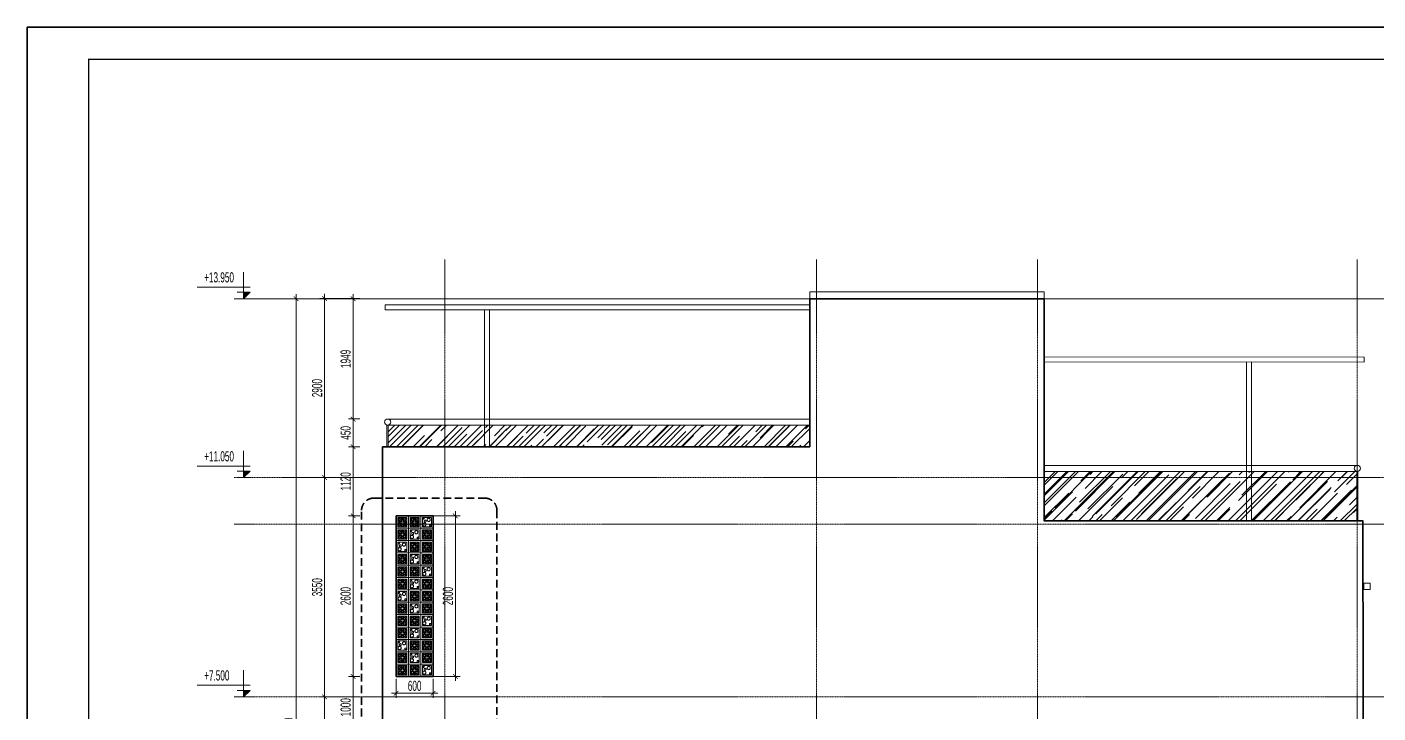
# Model space of a CAD drawing. Header units: millimetres. Extents: x 1336014 to 2939047, y -333549 to -60566.
# Drawn here: x 1382419 to 1404303, y -150755 to -139642 of the extents above; entities that cross this region are included whole.
import ezdxf
from ezdxf.enums import TextEntityAlignment as Align

# ---------------------------------------------------------------- set-up
doc = ezdxf.new("R2010")
doc.units = ezdxf.units.MM
doc.header["$MEASUREMENT"] = 0
doc.linetypes.add('$1$HIDDEN', pattern=[0.375, 0.25, -0.125])
doc.linetypes.add('CENTER2', pattern=[1.125, 0.75, -0.125, 0.125, -0.125])
for name, color, linetype, lineweight in [('01.Cut', 255, 'Continuous', 35), ('02.Thay', 145, 'Continuous', 15), ('03.Manh', 251, 'Continuous', 13), ('05.Text', 253, 'Continuous', 18), ('08.Dim', 156, 'Continuous', 15), ('10.truc', 250, 'CENTER2', 20), ('11.Khung bo', 32, 'Continuous', 50), ('12.Khung', 36, 'Continuous', 25), ('CA.thay 145', 145, 'Continuous', 18), ('DIM', 252, 'Continuous', 20)]:
    doc.layers.add(name, color=color, linetype=linetype, lineweight=lineweight)
doc.layers.add('text', color=7, linetype='Continuous')
doc.layers.add('Tpl_Bound', color=1, linetype='Continuous', plot=False)
doc.styles.add('TT5_Text Dim', font='hoatbif.shx', dxfattribs={"width": 0.6})
doc.dimstyles.new('TT5_Dim 1-75', dxfattribs={"dimscale": 75, "dimtxt": 2.2, "dimasz": 1, "dimexe": 1, "dimexo": 0.5, "dimgap": 0.5, "dimtad": 1, "dimdec": 0, "dimzin": 0, "dimdsep": 46, "dimtxsty": 'TT5_Text Dim', "dimblk": 'ARCHTICK', "dimcen": 0, "dimdle": 1, "dimclrd": 256, "dimclre": 256, "dimclrt": 1, "dimadec": 0, "dimazin": 0, "dimtfac": 0.015, "dimtdec": 0, "dimtix": 1, "dimtmove": 2, "dimatfit": 3, "dimldrblk": 'DOT', "dimfxl": 1, "dimtolj": 1, "dimtzin": 0, "dimlwd": -1, "dimlwe": -1, "dimarcsym": 1})
pattern_1 = [(45, (540560.86, -189400.8), (169.705627, 452.54834), [3000, -400, 1000, -200]), (45, (540678.24, -189142), (-329.51176, 46.66905), [600, -66, 1200, -150]), (45, (540511.36, -189209.88), (640.638744, 830.143361), [1600, -280, 800, -200])]

# ---------------------------------------------------------------- blocks, each defined once
blk = doc.blocks.new('_ARCHTICK')
at = {"const_width": 0.15}
blk.add_lwpolyline([(-0.5, -0.5), (0.5, 0.5)], dxfattribs=at)
blk = doc.blocks.new('*D714')
at = {"layer": '08.Dim', "transparency": 16777216}
for p, q in [((1387812, -150493), (1387164, -150493)), ((1387239, -154168), (1387239, -150418)), ((1387812, -154093), (1387164, -154093))]:
    blk.add_line(p, q, dxfattribs=at)
at = {"layer": 'Defpoints', "color": 0, "transparency": 16777216}
for p in [(1387239, -150493), (1387850, -150493), (1387850, -154093)]:
    blk.add_point(p, dxfattribs=at)
at = {"layer": '08.Dim', "transparency": 16777216, "xscale": 75, "yscale": 75, "zscale": 75}
for p, rotation in [((1387239, -150493), 90), ((1387239, -154093), 270)]:
    blk.add_blockref('_ARCHTICK', p, dxfattribs=dict(at, rotation=rotation))
at = {"layer": '08.Dim', "color": 1, "transparency": 16777216, "insert": (1387119, -152293), "char_height": 165, "attachment_point": 5, "rotation": 90, "style": 'TT5_Text Dim'}
blk.add_mtext('\\A1;3600', dxfattribs=at)
blk = doc.blocks.new('_DOT')
blk.add_line((-0.5, 0), (-1, 0))
at = {"const_width": 0.5}
blk.add_lwpolyline([(-0.25, 0, 1), (0.25, 0, 1)], format="xyb", close=True, dxfattribs=at)
blk = doc.blocks.new('*D715')
at = {"layer": '08.Dim', "transparency": 16777216}
for p, q in [((1387812, -146942), (1387164, -146942)), ((1387239, -150568), (1387239, -146867)), ((1387812, -150493), (1387164, -150493))]:
    blk.add_line(p, q, dxfattribs=at)
at = {"layer": 'Defpoints', "color": 0, "transparency": 16777216}
for p in [(1387239, -146942), (1387850, -146942), (1387850, -150493)]:
    blk.add_point(p, dxfattribs=at)
at = {"layer": '08.Dim', "transparency": 16777216, "xscale": 75, "yscale": 75, "zscale": 75}
for p, rotation in [((1387239, -146942), 90), ((1387239, -150493), 270)]:
    blk.add_blockref('_ARCHTICK', p, dxfattribs=dict(at, rotation=rotation))
at = {"layer": '08.Dim', "color": 1, "transparency": 16777216, "insert": (1387119, -148718), "char_height": 165, "attachment_point": 5, "rotation": 90, "style": 'TT5_Text Dim'}
blk.add_mtext('\\A1;3550', dxfattribs=at)
blk = doc.blocks.new('*D716')
at = {"layer": '08.Dim', "transparency": 16777216}
for p, q in [((1387239, -147017), (1387239, -143967)), ((1387812, -144042), (1387164, -144042)), ((1387812, -146942), (1387164, -146942))]:
    blk.add_line(p, q, dxfattribs=at)
at = {"layer": 'Defpoints', "color": 0, "transparency": 16777216}
for p in [(1387239, -144042), (1387850, -144042), (1387850, -146942)]:
    blk.add_point(p, dxfattribs=at)
at = {"layer": '08.Dim', "transparency": 16777216, "xscale": 75, "yscale": 75, "zscale": 75}
for p, rotation in [((1387239, -144042), 90), ((1387239, -146942), 270)]:
    blk.add_blockref('_ARCHTICK', p, dxfattribs=dict(at, rotation=rotation))
at = {"layer": '08.Dim', "color": 1, "transparency": 16777216, "insert": (1387119, -145492), "char_height": 165, "attachment_point": 5, "rotation": 90, "style": 'TT5_Text Dim'}
blk.add_mtext('\\A1;2900', dxfattribs=at)
blk = doc.blocks.new('*D717')
at = {"layer": '08.Dim', "transparency": 16777216}
for p, q in [((1386777, -158068), (1386777, -143968)), ((1387812, -144043), (1386702, -144043)), ((1387812, -157993), (1386702, -157993))]:
    blk.add_line(p, q, dxfattribs=at)
at = {"layer": 'Defpoints', "color": 0, "transparency": 16777216}
for p in [(1386777, -144043), (1387850, -144043), (1387850, -157993)]:
    blk.add_point(p, dxfattribs=at)
at = {"layer": '08.Dim', "transparency": 16777216, "xscale": 75, "yscale": 75, "zscale": 75}
for p, rotation in [((1386777, -144043), 90), ((1386777, -157993), 270)]:
    blk.add_blockref('_ARCHTICK', p, dxfattribs=dict(at, rotation=rotation))
at = {"layer": '08.Dim', "color": 1, "transparency": 16777216, "insert": (1386657, -151018), "char_height": 165, "attachment_point": 5, "rotation": 90, "style": 'TT5_Text Dim'}
blk.add_mtext('\\A1;13950', dxfattribs=at)
blk = doc.blocks.new('100')
at = {"layer": '11.Khung bo', "const_width": 26.7}
blk.add_lwpolyline([(1860913, -945240), (1860913, -916940), (1896063, -916940), (1896063, -945240)], close=True, dxfattribs=at)
blk.add_lwpolyline([(1860913, -945240), (1860913, -916940), (1896063, -916940), (1896063, -945240)], close=True, dxfattribs=at)
blk.add_lwpolyline([(1860913, -945240), (1860913, -916940), (1896063, -916940), (1896063, -945240)], close=True, dxfattribs=at)
at = {"layer": '12.Khung'}
blk.add_lwpolyline([(1901579, -945940), (1901579, -916240), (1859580, -916240), (1859580, -945940)], close=True, dxfattribs=at)
blk.add_lwpolyline([(1901579, -945940), (1901579, -916240), (1859580, -916240), (1859580, -945940)], close=True, dxfattribs=at)
blk.add_lwpolyline([(1901579, -945940), (1901579, -916240), (1859580, -916240), (1859580, -945940)], close=True, dxfattribs=at)
blk = doc.blocks.new('A$C4E7C6F34')
at = {"layer": 'DIM'}
blk.add_hatch(color=256, dxfattribs=at).paths.add_polyline_path([(-38, 0), (-38, 138), (-178, 138)])
for p, q in [((-38, 576), (-38, 0)), ((964, 248), (-178, 248)), ((-178, 138), (101, 138)), ((-178, 138), (-38, 0)), ((-178, 0), (101, 0))]:
    blk.add_line(p, q, dxfattribs=at)
at = {"layer": 'text', "style": 'TT5_Text Dim', "flags": 8}
blk.add_attdef('%%P0.000', text='', height=220, dxfattribs=at).set_placement((102, 461), align=Align.MIDDLE_LEFT)
blk = doc.blocks.new('ewrw')
for p, q in [((-554, 1267), (-554, 1067)), ((-354, 1267), (-554, 1267)), ((-379, 1242), (-529, 1242)), ((-529, 1242), (-529, 1092)), ((-519, 1232), (-519, 1228)), ((-515, 1231), (-519, 1232)), ((-519, 1228), (-517, 1223)), ((-519, 1194), (-515, 1189)), ((-519, 1194), (-519, 1140)), ((-515, 1145), (-519, 1140)), ((-517, 1111), (-519, 1107)), ((-519, 1107), (-519, 1102)), ((-519, 1102), (-515, 1103)), ((-517, 1223), (-516, 1219)), ((-516, 1115), (-517, 1111)), ((-516, 1219), (-514, 1214)), ((-514, 1120), (-516, 1115)), ((-510, 1230), (-515, 1231)), ((-515, 1189), (-510, 1185)), ((-510, 1150), (-515, 1145)), ((-515, 1103), (-510, 1104)), ((-514, 1214), (-512, 1210)), ((-512, 1124), (-514, 1120)), ((-512, 1210), (-509, 1206)), ((-509, 1128), (-512, 1124)), ((-506, 1228), (-510, 1230)), ((-510, 1185), (-505, 1180)), ((-505, 1154), (-510, 1150)), ((-510, 1104), (-506, 1106)), ((-509, 1206), (-507, 1203)), ((-507, 1132), (-509, 1128)), ((-507, 1203), (-504, 1199)), ((-504, 1135), (-507, 1132)), ((-502, 1226), (-506, 1228)), ((-506, 1106), (-502, 1108)), ((-505, 1180), (-500, 1177)), ((-500, 1158), (-505, 1154)), ((-504, 1199), (-500, 1196)), ((-500, 1139), (-504, 1135)), ((-498, 1224), (-502, 1226)), ((-502, 1108), (-498, 1110)), ((-500, 1196), (-497, 1192)), ((-500, 1177), (-495, 1173)), ((-495, 1161), (-500, 1158)), ((-497, 1142), (-500, 1139)), ((-494, 1222), (-498, 1224)), ((-498, 1110), (-494, 1112)), ((-497, 1192), (-493, 1190)), ((-493, 1145), (-497, 1142)), ((-495, 1173), (-489, 1170)), ((-489, 1164), (-495, 1161)), ((-490, 1219), (-494, 1222)), ((-494, 1112), (-490, 1115)), ((-493, 1190), (-490, 1187)), ((-490, 1147), (-493, 1145)), ((-486, 1216), (-490, 1219)), ((-490, 1187), (-486, 1184)), ((-486, 1150), (-490, 1147)), ((-490, 1115), (-486, 1118)), ((-489, 1170), (-483, 1167)), ((-483, 1167), (-489, 1164)), ((-483, 1213), (-486, 1216)), ((-486, 1184), (-482, 1182)), ((-482, 1152), (-486, 1150)), ((-486, 1118), (-483, 1121)), ((-480, 1210), (-483, 1213)), ((-483, 1121), (-480, 1125)), ((-477, 1228), (-482, 1232)), ((-427, 1232), (-482, 1232)), ((-482, 1182), (-477, 1180)), ((-477, 1154), (-482, 1152)), ((-482, 1102), (-477, 1106)), ((-482, 1102), (-427, 1102)), ((-477, 1206), (-480, 1210)), ((-480, 1125), (-477, 1128)), ((-472, 1223), (-477, 1228)), ((-474, 1202), (-477, 1206)), ((-477, 1180), (-473, 1179)), ((-473, 1155), (-477, 1154)), ((-477, 1128), (-474, 1132)), ((-477, 1106), (-472, 1111)), ((-472, 1198), (-474, 1202)), ((-474, 1132), (-472, 1136)), ((-473, 1179), (-469, 1178)), ((-469, 1157), (-473, 1155)), ((-468, 1218), (-472, 1223)), ((-470, 1194), (-472, 1198)), ((-472, 1136), (-470, 1140)), ((-472, 1111), (-468, 1116)), ((-468, 1190), (-470, 1194)), ((-470, 1140), (-468, 1144)), ((-469, 1178), (-464, 1177)), ((-464, 1158), (-469, 1157)), ((-464, 1213), (-468, 1218)), ((-466, 1186), (-468, 1190)), ((-468, 1144), (-466, 1149)), ((-468, 1116), (-464, 1121)), ((-465, 1181), (-466, 1186)), ((-466, 1149), (-465, 1153)), ((-464, 1177), (-465, 1181)), ((-465, 1153), (-464, 1158)), ((-460, 1207), (-464, 1213)), ((-464, 1121), (-460, 1127)), ((-457, 1202), (-460, 1207)), ((-460, 1127), (-457, 1133)), ((-454, 1196), (-457, 1202)), ((-457, 1133), (-454, 1139)), ((-452, 1202), (-454, 1196)), ((-454, 1139), (-452, 1133)), ((-449, 1207), (-452, 1202)), ((-452, 1133), (-449, 1127)), ((-445, 1213), (-449, 1207)), ((-449, 1127), (-445, 1121)), ((-441, 1218), (-445, 1213)), ((-444, 1181), (-445, 1177)), ((-445, 1177), (-440, 1178)), ((-445, 1158), (-444, 1153)), ((-440, 1157), (-445, 1158)), ((-445, 1121), (-441, 1116)), ((-443, 1186), (-444, 1181)), ((-444, 1153), (-443, 1149)), ((-441, 1190), (-443, 1186)), ((-443, 1149), (-441, 1144)), ((-437, 1223), (-441, 1218)), ((-439, 1194), (-441, 1190)), ((-441, 1144), (-439, 1140)), ((-441, 1116), (-437, 1111)), ((-440, 1178), (-436, 1179)), ((-436, 1155), (-440, 1157)), ((-437, 1198), (-439, 1194)), ((-439, 1140), (-437, 1136)), ((-432, 1228), (-437, 1223)), ((-435, 1202), (-437, 1198)), ((-437, 1136), (-435, 1132)), ((-437, 1111), (-432, 1106)), ((-436, 1179), (-432, 1180)), ((-432, 1154), (-436, 1155)), ((-432, 1206), (-435, 1202)), ((-435, 1132), (-432, 1128)), ((-427, 1232), (-432, 1228)), ((-429, 1210), (-432, 1206)), ((-432, 1180), (-427, 1182)), ((-427, 1152), (-432, 1154)), ((-432, 1128), (-429, 1125)), ((-432, 1106), (-427, 1102)), ((-426, 1213), (-429, 1210)), ((-429, 1125), (-426, 1121)), ((-427, 1182), (-423, 1184)), ((-423, 1150), (-427, 1152)), ((-423, 1216), (-426, 1213)), ((-426, 1167), (-420, 1170)), ((-420, 1164), (-426, 1167)), ((-426, 1121), (-423, 1118)), ((-419, 1219), (-423, 1216)), ((-423, 1184), (-419, 1187)), ((-419, 1147), (-423, 1150)), ((-423, 1118), (-419, 1115)), ((-420, 1170), (-414, 1173)), ((-414, 1161), (-420, 1164)), ((-415, 1222), (-419, 1219)), ((-419, 1187), (-415, 1190)), ((-415, 1145), (-419, 1147)), ((-419, 1115), (-415, 1112)), ((-411, 1224), (-415, 1222)), ((-415, 1190), (-412, 1192)), ((-412, 1142), (-415, 1145)), ((-415, 1112), (-411, 1110)), ((-414, 1173), (-409, 1177)), ((-409, 1158), (-414, 1161)), ((-412, 1192), (-409, 1196)), ((-409, 1139), (-412, 1142)), ((-407, 1226), (-411, 1224)), ((-411, 1110), (-407, 1108)), ((-409, 1196), (-405, 1199)), ((-409, 1177), (-403, 1180)), ((-403, 1154), (-409, 1158)), ((-405, 1135), (-409, 1139)), ((-403, 1228), (-407, 1226)), ((-407, 1108), (-403, 1106)), ((-405, 1199), (-402, 1203)), ((-402, 1132), (-405, 1135)), ((-398, 1230), (-403, 1228)), ((-403, 1180), (-398, 1185)), ((-398, 1150), (-403, 1154)), ((-403, 1106), (-398, 1104)), ((-402, 1203), (-400, 1206)), ((-400, 1128), (-402, 1132)), ((-400, 1206), (-397, 1210)), ((-397, 1124), (-400, 1128)), ((-394, 1231), (-398, 1230)), ((-398, 1185), (-394, 1189)), ((-394, 1145), (-398, 1150)), ((-398, 1104), (-394, 1103)), ((-397, 1210), (-395, 1214)), ((-395, 1120), (-397, 1124)), ((-395, 1214), (-393, 1219)), ((-393, 1115), (-395, 1120)), ((-389, 1232), (-394, 1231)), ((-394, 1189), (-389, 1194)), ((-389, 1140), (-394, 1145)), ((-394, 1103), (-389, 1102)), ((-393, 1219), (-392, 1223)), ((-392, 1111), (-393, 1115)), ((-392, 1223), (-390, 1228)), ((-390, 1107), (-392, 1111)), ((-390, 1228), (-389, 1232)), ((-389, 1102), (-390, 1107)), ((-389, 1140), (-389, 1194)), ((-379, 1092), (-379, 1242)), ((-354, 1067), (-354, 1267)), ((-554, 1067), (-354, 1067)), ((-529, 1092), (-379, 1092))]:
    blk.add_line(p, q)
blk = doc.blocks.new('q\xadeqw')
for p, q in [((-554, 992), (-554, 792)), ((-354, 992), (-554, 992)), ((-379, 967), (-529, 967)), ((-529, 967), (-529, 817)), ((-525, 952), (-524, 955)), ((-525, 949), (-525, 952)), ((-525, 946), (-525, 949)), ((-524, 943), (-525, 946)), ((-524, 955), (-522, 957)), ((-522, 940), (-524, 943)), ((-522, 957), (-519, 959)), ((-519, 938), (-522, 940)), ((-519, 959), (-516, 960)), ((-516, 937), (-519, 938)), ((-516, 960), (-513, 961)), ((-513, 937), (-516, 937)), ((-513, 961), (-510, 960)), ((-510, 937), (-513, 937)), ((-510, 960), (-507, 959)), ((-507, 938), (-510, 937)), ((-508, 875), (-502, 877)), ((-507, 959), (-505, 957)), ((-505, 940), (-507, 938)), ((-505, 957), (-503, 955)), ((-503, 943), (-505, 940)), ((-503, 955), (-502, 952)), ((-502, 946), (-503, 943)), ((-502, 952), (-501, 949)), ((-501, 949), (-502, 946)), ((-502, 907), (-501, 911)), ((-501, 903), (-502, 907)), ((-502, 877), (-495, 877)), ((-501, 911), (-500, 915)), ((-499, 899), (-501, 903)), ((-500, 915), (-497, 918)), ((-497, 896), (-499, 899)), ((-497, 918), (-494, 921)), ((-493, 893), (-497, 896)), ((-495, 877), (-488, 876)), ((-494, 921), (-490, 922)), ((-490, 892), (-493, 893)), ((-490, 922), (-486, 923)), ((-485, 891), (-490, 892)), ((-488, 876), (-482, 873)), ((-486, 923), (-482, 923)), ((-481, 892), (-485, 891)), ((-482, 923), (-478, 921)), ((-477, 893), (-481, 892)), ((-478, 921), (-474, 918)), ((-474, 896), (-477, 893)), ((-474, 918), (-472, 915)), ((-472, 899), (-474, 896)), ((-472, 915), (-470, 911)), ((-470, 903), (-472, 899)), ((-470, 911), (-470, 907)), ((-470, 907), (-470, 903)), ((-452, 924), (-451, 931)), ((-450, 918), (-452, 924)), ((-451, 931), (-449, 938)), ((-447, 912), (-450, 918)), ((-449, 938), (-446, 943)), ((-442, 907), (-447, 912)), ((-446, 943), (-441, 948)), ((-437, 903), (-442, 907)), ((-441, 948), (-435, 951)), ((-430, 901), (-437, 903)), ((-435, 951), (-428, 953)), ((-423, 901), (-430, 901)), ((-428, 953), (-421, 953)), ((-417, 903), (-423, 901)), ((-421, 953), (-415, 951)), ((-411, 906), (-417, 903)), ((-415, 951), (-409, 947)), ((-406, 910), (-411, 906)), ((-409, 947), (-404, 942)), ((-402, 916), (-406, 910)), ((-404, 942), (-401, 936)), ((-400, 923), (-402, 916)), ((-401, 936), (-400, 929)), ((-400, 929), (-400, 923)), ((-379, 817), (-379, 967)), ((-354, 792), (-354, 992)), ((-554, 792), (-354, 792)), ((-529, 817), (-379, 817)), ((-523, 854), (-522, 860)), ((-523, 847), (-523, 854)), ((-521, 841), (-523, 847)), ((-522, 860), (-519, 866)), ((-517, 835), (-521, 841)), ((-519, 866), (-514, 871)), ((-512, 830), (-517, 835)), ((-514, 871), (-508, 875)), ((-506, 827), (-512, 830)), ((-500, 826), (-506, 827)), ((-493, 826), (-500, 826)), ((-486, 828), (-493, 826)), ((-481, 832), (-486, 828)), ((-482, 873), (-477, 868)), ((-476, 837), (-481, 832)), ((-477, 868), (-474, 863)), ((-473, 843), (-476, 837)), ((-474, 863), (-472, 856)), ((-471, 849), (-473, 843)), ((-472, 856), (-471, 849)), ((-414, 838), (-413, 841)), ((-413, 834), (-414, 838)), ((-413, 841), (-412, 844)), ((-412, 831), (-413, 834)), ((-412, 844), (-410, 847)), ((-410, 828), (-412, 831)), ((-410, 847), (-407, 849)), ((-407, 826), (-410, 828)), ((-407, 849), (-404, 850)), ((-404, 825), (-407, 826)), ((-404, 850), (-401, 851)), ((-401, 825), (-404, 825)), ((-401, 851), (-397, 850)), ((-397, 825), (-401, 825)), ((-397, 850), (-394, 849)), ((-394, 826), (-397, 825)), ((-394, 849), (-392, 847)), ((-392, 828), (-394, 826)), ((-392, 847), (-390, 844)), ((-390, 831), (-392, 828)), ((-390, 844), (-388, 841)), ((-388, 834), (-390, 831)), ((-388, 841), (-388, 838)), ((-388, 838), (-388, 834))]:
    blk.add_line(p, q)
blk = doc.blocks.new('\xadqerqwr')
at = {"layer": '01.Cut'}
blk.add_lwpolyline([(-300, 2600), (300, 2600), (300, 0), (-300, 0)], close=True, dxfattribs=at)
for name, p in [('ewrw', (254, 1333)), ('ewrw', (454, 1333)), ('q\xadeqw', (654, 1608)), ('ewrw', (254, 1133)), ('q\xadeqw', (254, 1208)), ('q\xadeqw', (454, 1408)), ('ewrw', (454, 933)), ('ewrw', (654, 1133)), ('ewrw', (654, 933)), ('ewrw', (254, 733)), ('q\xadeqw', (454, 1008)), ('ewrw', (654, 733)), ('ewrw', (254, 533)), ('ewrw', (454, 533)), ('q\xadeqw', (654, 808)), ('ewrw', (254, 333)), ('q\xadeqw', (454, 608)), ('ewrw', (654, 333)), ('q\xadeqw', (254, 408)), ('ewrw', (454, 133)), ('ewrw', (654, 133)), ('ewrw', (254, -67)), ('q\xadeqw', (454, 208)), ('ewrw', (654, -67)), ('ewrw', (254, -267)), ('ewrw', (454, -267)), ('q\xadeqw', (654, 8)), ('ewrw', (254, -467)), ('q\xadeqw', (454, -192)), ('ewrw', (654, -467)), ('q\xadeqw', (254, -392)), ('ewrw', (454, -667)), ('ewrw', (654, -667)), ('ewrw', (254, -867)), ('q\xadeqw', (454, -592)), ('ewrw', (654, -867)), ('ewrw', (254, -1067)), ('ewrw', (454, -1067)), ('q\xadeqw', (654, -792))]:
    blk.add_blockref(name, p)
blk = doc.blocks.new('*D721')
at = {"layer": '08.Dim', "transparency": 16777216}
for p, q in [((1387701, -151238), (1387701, -150087)), ((1387812, -150162), (1387626, -150162)), ((1387812, -151163), (1387626, -151163))]:
    blk.add_line(p, q, dxfattribs=at)
at = {"layer": 'Defpoints', "color": 0, "transparency": 16777216}
for p in [(1387701, -150162), (1387850, -150162), (1387850, -151163)]:
    blk.add_point(p, dxfattribs=at)
at = {"layer": '08.Dim', "transparency": 16777216, "xscale": 75, "yscale": 75, "zscale": 75}
for p, rotation in [((1387701, -150162), 90), ((1387701, -151163), 270)]:
    blk.add_blockref('_ARCHTICK', p, dxfattribs=dict(at, rotation=rotation))
at = {"layer": '08.Dim', "color": 1, "transparency": 16777216, "insert": (1387581, -150662), "char_height": 165, "attachment_point": 5, "rotation": 90, "style": 'TT5_Text Dim'}
blk.add_mtext('\\A1;1000', dxfattribs=at)
blk = doc.blocks.new('*D722')
at = {"layer": '08.Dim', "transparency": 16777216}
for p, q in [((1387701, -150237), (1387701, -147487)), ((1387812, -147562), (1387626, -147562)), ((1387812, -150162), (1387626, -150162))]:
    blk.add_line(p, q, dxfattribs=at)
at = {"layer": 'Defpoints', "color": 0, "transparency": 16777216}
for p in [(1387701, -147562), (1387850, -147562), (1387850, -150162)]:
    blk.add_point(p, dxfattribs=at)
at = {"layer": '08.Dim', "transparency": 16777216, "xscale": 75, "yscale": 75, "zscale": 75}
for p, rotation in [((1387701, -147562), 90), ((1387701, -150162), 270)]:
    blk.add_blockref('_ARCHTICK', p, dxfattribs=dict(at, rotation=rotation))
at = {"layer": '08.Dim', "color": 1, "transparency": 16777216, "insert": (1387581, -148862), "char_height": 165, "attachment_point": 5, "rotation": 90, "style": 'TT5_Text Dim'}
blk.add_mtext('\\A1;2600', dxfattribs=at)
blk = doc.blocks.new('*D723')
at = {"layer": '08.Dim', "transparency": 16777216}
for p, q in [((1387701, -147637), (1387701, -146367)), ((1387812, -146442), (1387626, -146442)), ((1387812, -147562), (1387626, -147562))]:
    blk.add_line(p, q, dxfattribs=at)
at = {"layer": 'Defpoints', "color": 0, "transparency": 16777216}
for p in [(1387701, -146442), (1387850, -146442), (1387850, -147562)]:
    blk.add_point(p, dxfattribs=at)
at = {"layer": '08.Dim', "transparency": 16777216, "xscale": 75, "yscale": 75, "zscale": 75}
for p, rotation in [((1387701, -146442), 90), ((1387701, -147562), 270)]:
    blk.add_blockref('_ARCHTICK', p, dxfattribs=dict(at, rotation=rotation))
at = {"layer": '08.Dim', "color": 1, "transparency": 16777216, "insert": (1387581, -147002), "char_height": 165, "attachment_point": 5, "rotation": 90, "style": 'TT5_Text Dim'}
blk.add_mtext('\\A1;1120', dxfattribs=at)
blk = doc.blocks.new('*D724')
at = {"layer": '08.Dim', "transparency": 16777216}
for p, q in [((1387701, -146517), (1387701, -145917)), ((1387812, -145992), (1387626, -145992)), ((1387812, -146442), (1387626, -146442))]:
    blk.add_line(p, q, dxfattribs=at)
at = {"layer": 'Defpoints', "color": 0, "transparency": 16777216}
for p in [(1387701, -145992), (1387850, -145992), (1387850, -146442)]:
    blk.add_point(p, dxfattribs=at)
at = {"layer": '08.Dim', "transparency": 16777216, "xscale": 75, "yscale": 75, "zscale": 75}
for p, rotation in [((1387701, -145992), 90), ((1387701, -146442), 270)]:
    blk.add_blockref('_ARCHTICK', p, dxfattribs=dict(at, rotation=rotation))
at = {"layer": '08.Dim', "color": 1, "transparency": 16777216, "insert": (1387581, -146217), "char_height": 165, "attachment_point": 5, "rotation": 90, "style": 'TT5_Text Dim'}
blk.add_mtext('\\A1;450', dxfattribs=at)
blk = doc.blocks.new('*D725')
at = {"layer": '08.Dim', "transparency": 16777216}
for p, q in [((1387701, -146067), (1387701, -143968)), ((1387812, -144043), (1387626, -144043)), ((1387812, -145992), (1387626, -145992))]:
    blk.add_line(p, q, dxfattribs=at)
at = {"layer": 'Defpoints', "color": 0, "transparency": 16777216}
for p in [(1387701, -144043), (1387850, -144043), (1387850, -145992)]:
    blk.add_point(p, dxfattribs=at)
at = {"layer": '08.Dim', "transparency": 16777216, "xscale": 75, "yscale": 75, "zscale": 75}
for p, rotation in [((1387701, -144043), 90), ((1387701, -145992), 270)]:
    blk.add_blockref('_ARCHTICK', p, dxfattribs=dict(at, rotation=rotation))
at = {"layer": '08.Dim', "color": 1, "transparency": 16777216, "insert": (1387581, -145018), "char_height": 165, "attachment_point": 5, "rotation": 90, "style": 'TT5_Text Dim'}
blk.add_mtext('\\A1;1949', dxfattribs=at)
blk = doc.blocks.new('*D826')
at = {"layer": '08.Dim', "transparency": 16777216}
for p, q in [((1389358, -147487), (1389358, -150237)), ((1388893, -147562), (1389433, -147562)), ((1388893, -150162), (1389433, -150162))]:
    blk.add_line(p, q, dxfattribs=at)
at = {"layer": 'Defpoints', "color": 0, "transparency": 16777216}
for p in [(1388856, -147562), (1388856, -150162), (1389358, -150162)]:
    blk.add_point(p, dxfattribs=at)
at = {"layer": '08.Dim', "transparency": 16777216, "xscale": 75, "yscale": 75, "zscale": 75}
for p, rotation in [((1389358, -147562), 90), ((1389358, -150162), 270)]:
    blk.add_blockref('_ARCHTICK', p, dxfattribs=dict(at, rotation=rotation))
at = {"layer": '08.Dim', "color": 1, "transparency": 16777216, "insert": (1389238, -148862), "char_height": 165, "attachment_point": 5, "rotation": 90, "style": 'TT5_Text Dim'}
blk.add_mtext('\\A1;2600', dxfattribs=at)
blk = doc.blocks.new('*D827')
at = {"layer": '08.Dim', "transparency": 16777216}
for p, q in [((1388398, -150200), (1388398, -150511)), ((1388998, -150200), (1388998, -150511)), ((1388323, -150436), (1389073, -150436))]:
    blk.add_line(p, q, dxfattribs=at)
at = {"layer": 'Defpoints', "color": 0, "transparency": 16777216}
for p in [(1388398, -150162), (1388998, -150162), (1388998, -150436)]:
    blk.add_point(p, dxfattribs=at)
at = {"layer": '08.Dim', "transparency": 16777216, "xscale": 75, "yscale": 75, "zscale": 75, "rotation": 180}
blk.add_blockref('_ARCHTICK', (1388398, -150436), dxfattribs=at)
at = {"layer": '08.Dim', "transparency": 16777216, "xscale": 75, "yscale": 75, "zscale": 75}
blk.add_blockref('_ARCHTICK', (1388998, -150436), dxfattribs=at)
at = {"layer": '08.Dim', "color": 1, "transparency": 16777216, "insert": (1388698, -150316), "char_height": 165, "attachment_point": 5, "style": 'TT5_Text Dim'}
blk.add_mtext('\\A1;600', dxfattribs=at)

msp = doc.modelspace()

# ---------------------------------------------------------------- hatches: boundary and pattern name
at = {"layer": '03.Manh', "ltscale": 0.1}
h = msp.add_hatch(dxfattribs=at)
h.set_pattern_fill('AR-RROOF', color=256, scale=200, angle=45)
h.set_pattern_definition(pattern_1)
h.paths.add_polyline_path([(1395097.2, -146442.3), (1395097.3, -146092.9), (1388269.8, -146092.3), (1388269.8, -146442.3), (1388398.2, -146442.3)])
h = msp.add_hatch(dxfattribs=at)
h.set_pattern_fill('AR-RROOF', color=256, scale=200, angle=45)
h.set_pattern_definition(pattern_1)
h.paths.add_polyline_path([(1403858.2, -147643.5), (1403858.2, -147643.5), (1403958.2, -147643.5), (1403958.2, -146843.5), (1398897.2, -146843.6), (1398897.2, -147643.1), (1398897.2, -147643.1), (1398897.2, -147643.1)])

# ---------------------------------------------------------------- linework, layer by layer
at = {"layer": '01.Cut'}
msp.add_lwpolyline([(1388178.2, -146442.3), (1388178.2, -154542.7), (1389078.2, -154542.8), (1389078.2, -158142.3), (1404078.2, -158142.8), (1404058.2, -147643.5), (1398897.2, -147643.1), (1398897.5, -144043.1), (1395097.4, -144043), (1395097.2, -146442.3), (1388178.2, -146442.3)], dxfattribs=at)
at = {"layer": '01.Cut', "color": 6, "linetype": '$1$HIDDEN', "ltscale": 500}
msp.add_lwpolyline([(1388038.3, -147273.3), (1389831.5, -147273.3, -0.4142136), (1390031.5, -147473.3), (1390031.5, -154559.8, -0.4142136), (1389831.5, -154759.8), (1388038.3, -154759.8, -0.4142136), (1387838.3, -154559.8), (1387838.3, -147473.3, -0.4142136)], format="xyb", close=True, dxfattribs=at)
at = {"layer": '02.Thay'}
for points in [[(1395097.4, -144043), (1395097.4, -143933), (1398787.2, -143933), (1398897.2, -143933), (1398897.5, -144043.1)], [(1388178.2, -150492.8), (1388178.2, -147342.3)]]:
    msp.add_lwpolyline(points, dxfattribs=at)
at = {"layer": '03.Manh'}
for p, q in [((1388249.8, -146442.3), (1388249.8, -146092.3)), ((1388249.8, -146092.3), (1388269.8, -146092.3)), ((1403958.2, -147643.5), (1403958.2, -146843.5)), ((1403958.2, -146843.5), (1403978.2, -146843.5))]:
    msp.add_line(p, q, dxfattribs=at)
at = {"layer": '03.Manh', "ltscale": 200}
for p, q in [((1388269.8, -146092.3), (1388269.8, -146442.3)), ((1403978.2, -146843.5), (1403978.2, -147643.5))]:
    msp.add_line(p, q, dxfattribs=at)
for points in [[(1388259, -145992.3), (1395097.3, -145992.9)], [(1388259, -146092.3), (1395097.2, -146092.9)], [(1403968.2, -146743.5), (1398897.2, -146743.6)], [(1403968.2, -146843.5), (1398897.2, -146843.6)]]:
    msp.add_lwpolyline(points, dxfattribs=at)
for centre in [(1388259.8, -146042.3), (1403968.2, -146793.5)]:
    msp.add_circle(centre, 50, dxfattribs=at)
at = {"layer": '10.truc'}
for p, q in [((1389188.2, -143408.8), (1389188.2, -160388.6)), ((1395207.2, -143408.8), (1395208.2, -160388.6)), ((1398787.2, -143408.8), (1398787.2, -160388.6)), ((1403968.2, -143408.8), (1403968.2, -160388.6)), ((1385775.5, -144043), (1406865.1, -144043)), ((1385775.8, -144043), (1406865.4, -144043)), ((1385775.8, -146942.4), (1406865.4, -146942.4)), ((1385775.5, -147693.5), (1406865.1, -147693.5)), ((1385775.5, -150492.8), (1406865.1, -150492.8))]:
    msp.add_line(p, q, dxfattribs=at)
at = {"layer": 'CA.thay 145'}
for points in [[(1395097.5, -144223.6), (1388218.2, -144223.6), (1388218.2, -144143.1), (1395097.5, -144143.1)], [(1398897.1, -145064.9), (1404078.2, -145070.6), (1404078.3, -144990.2), (1398897.2, -144984.4)]]:
    msp.add_lwpolyline(points, close=True, dxfattribs=at)
for points in [[(1389831.6, -144223.6), (1389831.6, -146442.3)], [(1389911.6, -144223.6), (1389911.6, -146442.3)], [(1402175.1, -145068.5), (1402173.3, -147643.3)], [(1402255.1, -145068.6), (1402253.3, -147643.4)], [(1404074.2, -148753.6), (1404074.2, -148653.6), (1404174.4, -148653.6), (1404174.4, -148753.6), (1404074.2, -148753.6)]]:
    msp.add_lwpolyline(points, dxfattribs=at)
at = {"layer": 'Tpl_Bound', "color": 1}
msp.add_lwpolyline([(1382419, -161916.3), (1382419, -139641.5), (1413918.7, -139641.5), (1413918.7, -161916.3)], close=True, dxfattribs=at)

# ---------------------------------------------------------------- block references
at = {"layer": '03.Manh'}
msp.add_blockref('\xadqerqwr', (1388698.2, -150162.2), dxfattribs=at)
at = {"layer": '05.Text', "xscale": 0.75, "yscale": 0.75, "zscale": 0.75}
msp.add_blockref('100', (-12265.7, 547538.6), dxfattribs=at)
at = {"layer": '08.Dim'}
ref = msp.add_blockref('A$C4E7C6F34', (1385898.7, -144043), dxfattribs=dict(at, xscale=-0.7499999999999988, yscale=0.7499999999999988, zscale=0.7499999999999988))
ref.add_attrib('%%P0.000', '+13.950', dxfattribs={"layer": 'text', "height": 165, "style": 'TT5_Text Dim', "width": 0.6, "flags": 8}).set_placement((1385289.2, -143697), align=Align.MIDDLE_LEFT)
ref = msp.add_blockref('A$C4E7C6F34', (1385898.7, -146942.4), dxfattribs=dict(at, xscale=-0.7499999999999988, yscale=0.7499999999999988, zscale=0.7499999999999988))
ref.add_attrib('%%P0.000', '+11.050', dxfattribs={"layer": 'text', "height": 165, "style": 'TT5_Text Dim', "width": 0.6, "flags": 8}).set_placement((1385289.2, -146596.4), align=Align.MIDDLE_LEFT)
ref = msp.add_blockref('A$C4E7C6F34', (1385898.7, -150492.8), dxfattribs=dict(at, xscale=-0.7499999999999988, yscale=0.7499999999999988, zscale=0.7499999999999988))
ref.add_attrib('%%P0.000', '+7.500', dxfattribs={"layer": 'text', "height": 165, "style": 'TT5_Text Dim', "width": 0.6, "flags": 8}).set_placement((1385289.2, -150146.8), align=Align.MIDDLE_LEFT)

# ---------------------------------------------------------------- dimensions: what is measured, and where the dimension line sits
for base, p1, p2, picture, middle in [((1386777.4, -144043), (1387849.5, -157993.3), (1387849.5, -144043), '*D717', (1386657.4, -151018.1)), ((1387239.4, -144042), (1387849.5, -146942.4), (1387849.5, -144042), '*D716', (1387119.4, -145492.2)), ((1387701.4, -144043), (1387849.5, -145992.4), (1387849.5, -144043), '*D725', (1387581.4, -145017.7)), ((1387701.4, -145992.4), (1387849.5, -146442.3), (1387849.5, -145992.4), '*D724', (1387581.4, -146217.3)), ((1387701.4, -146442.3), (1387849.5, -147562.2), (1387849.5, -146442.3), '*D723', (1387581.4, -147002.3)), ((1387239.4, -146942.4), (1387849.5, -150492.8), (1387849.5, -146942.4), '*D715', (1387119.4, -148717.6)), ((1387701.4, -147562.2), (1387849.5, -150162.2), (1387849.5, -147562.2), '*D722', (1387581.4, -148862.2)), ((1389358, -150162.2), (1388855.5, -147562.2), (1388855.5, -150162.2), '*D826', (1389238, -148862.2)), ((1387701.3553, -150162.2326), (1387849.5151, -151162.7083), (1387849.5151, -150162.2326), '*D721', (1387581.3553, -150662.4705)), ((1387239.4, -150492.8), (1387849.5, -154092.8), (1387849.5, -150492.8), '*D714', (1387119.4, -152292.8))]:
    dim = msp.add_linear_dim(base=base, p1=p1, p2=p2, angle=90, dimstyle='TT5_Dim 1-75', dxfattribs=at)
    dim.commit()
    dim.dimension.update_dxf_attribs({"geometry": picture, "text_midpoint": middle})
dim = msp.add_linear_dim(base=(1388998.2, -150435.8), p1=(1388398.2, -150162.2), p2=(1388998.2, -150162.2), dimstyle='TT5_Dim 1-75', dxfattribs=at)
dim.commit()
dim.dimension.update_dxf_attribs({"geometry": '*D827', "text_midpoint": (1388698.2, -150315.8)})

doc.saveas('drawing.dxf')
